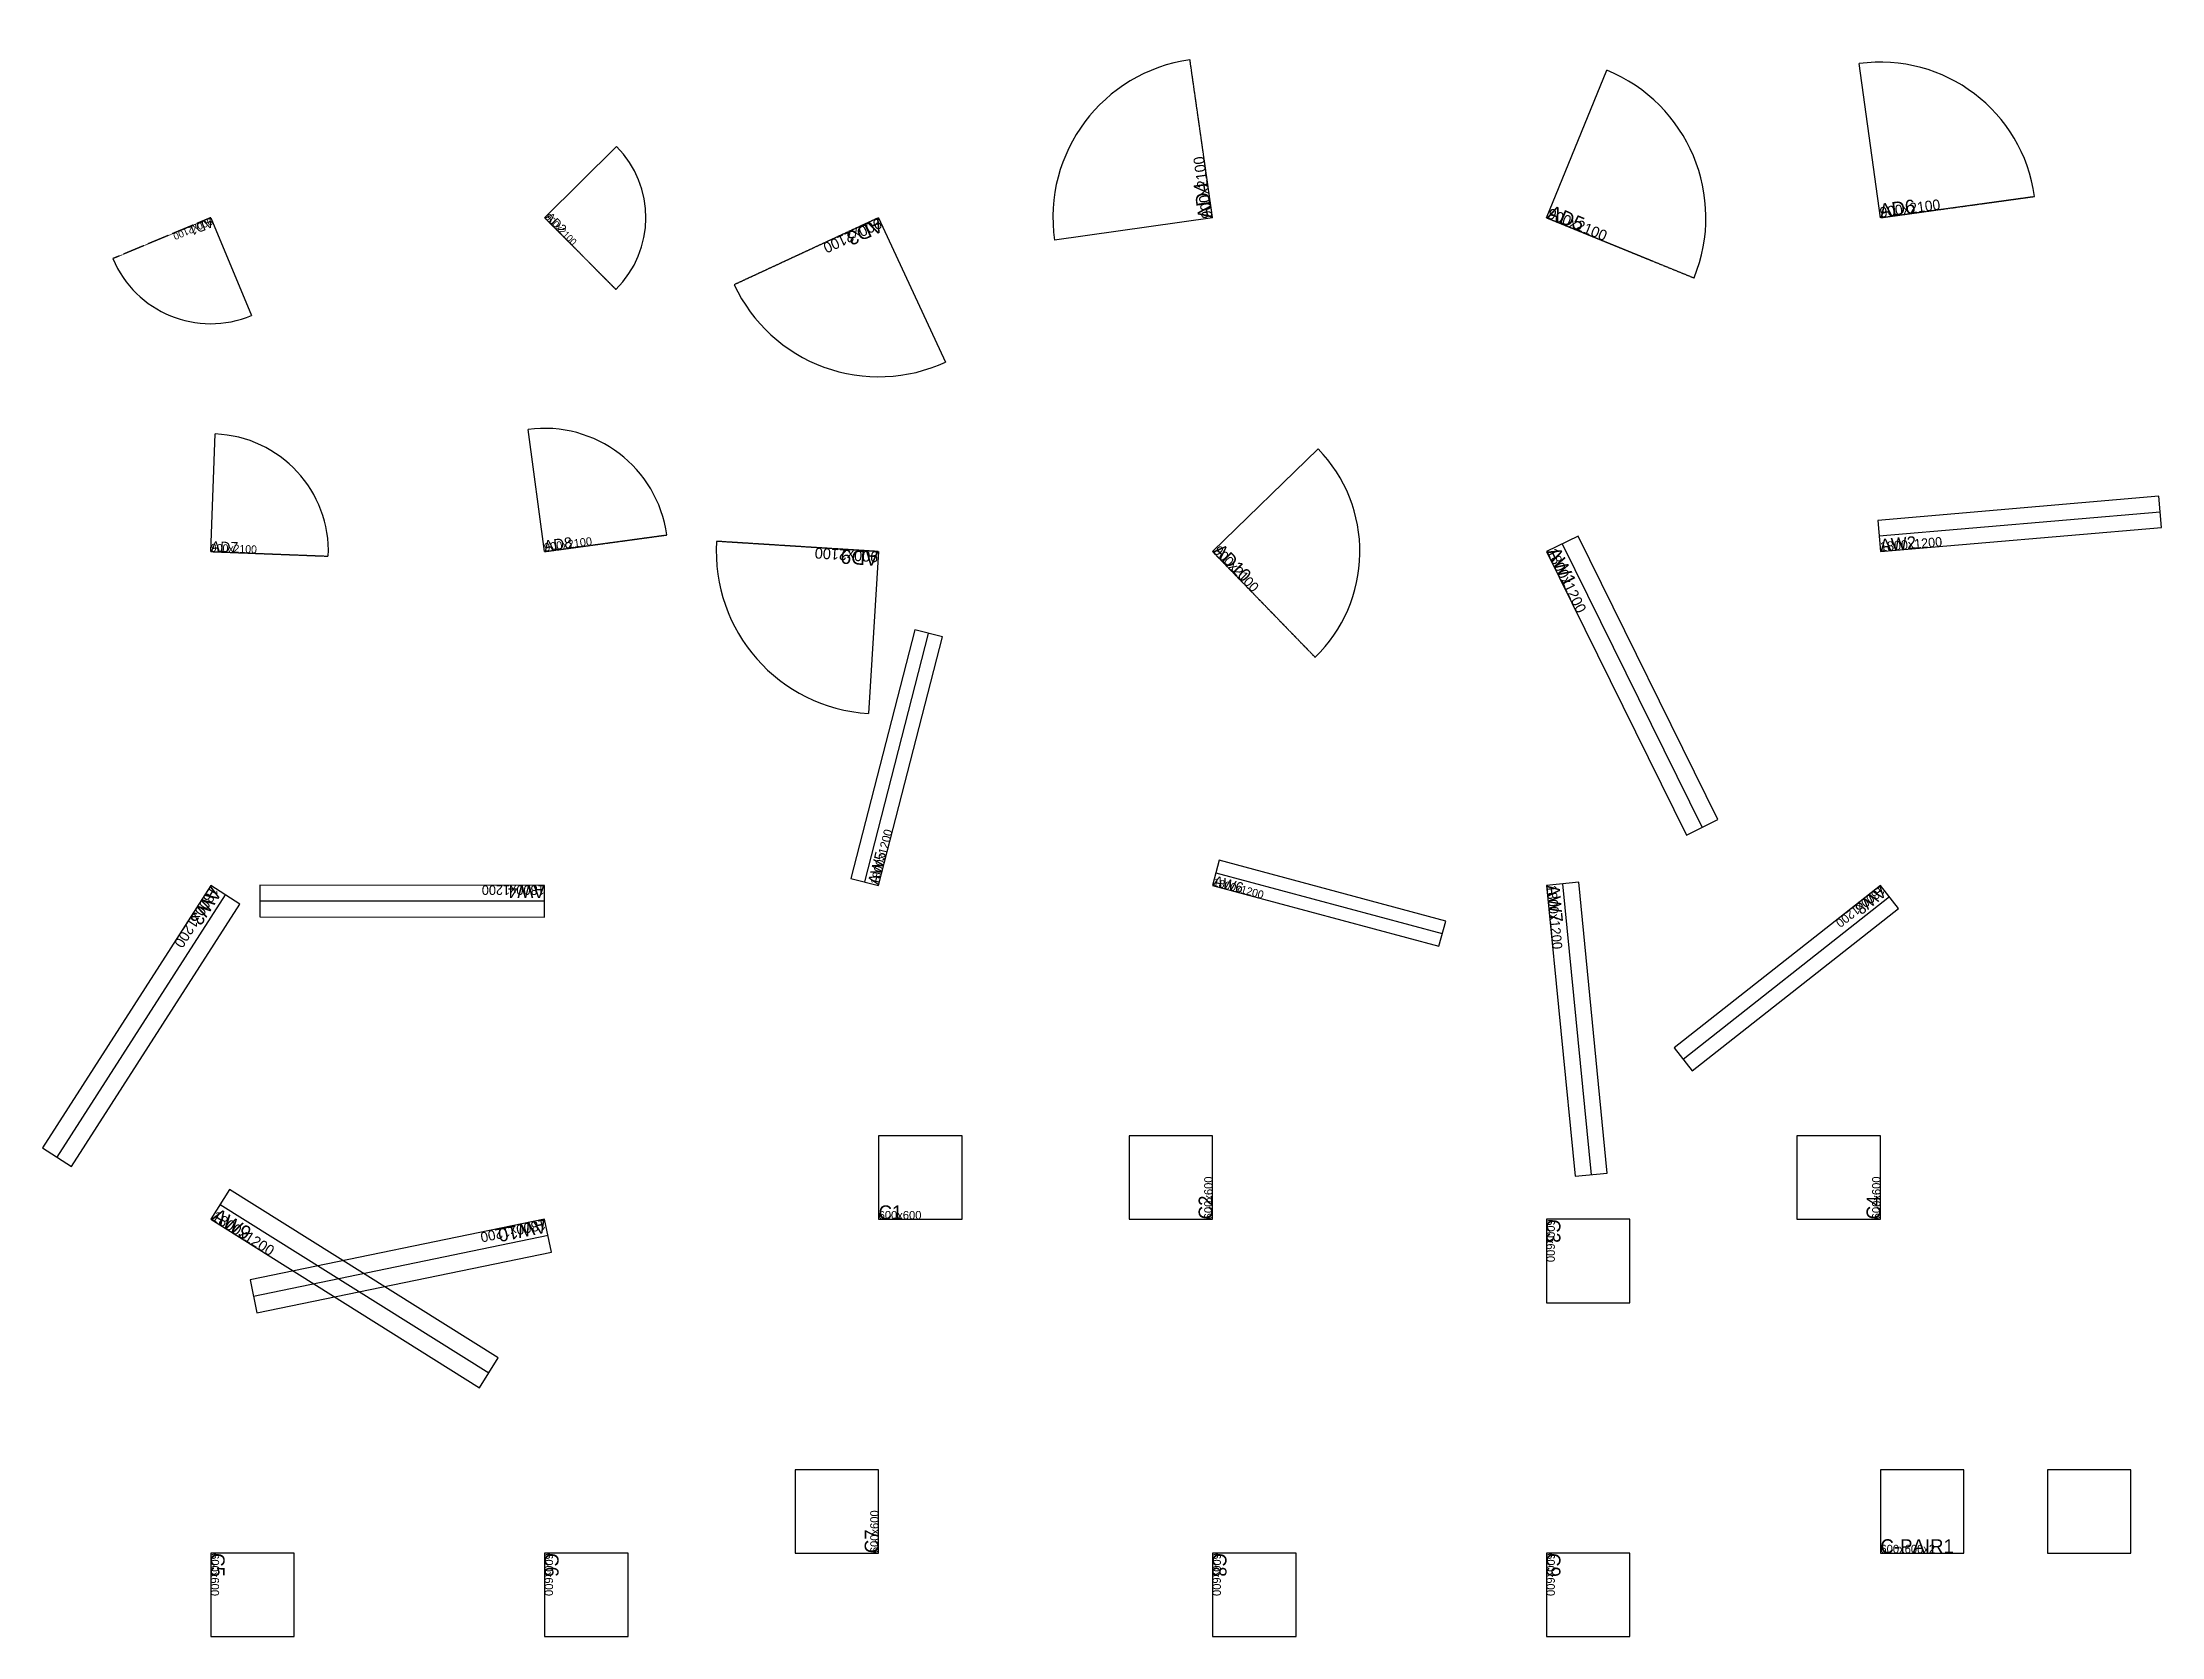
# Model space of a CAD drawing. Header units: millimetres. Extents: x -1210 to 14021, y -10200 to 1261.
import ezdxf

# ---------------------------------------------------------------- set-up
doc = ezdxf.new("R2010")
doc.units = ezdxf.units.MM
doc.linetypes.add('DASHED', pattern=[1.524, 1.27, -0.254])
for name, color, linetype in [('A-DOOR', 4, 'CONTINUOUS'), ('A-TEXT', 7, 'CONTINUOUS'), ('A-WIND', 6, 'CONTINUOUS'), ('S-COL', 1, 'CONTINUOUS')]:
    doc.layers.add(name, color=color, linetype=linetype)

# ---------------------------------------------------------------- blocks, each defined once
blk = doc.blocks.new('DOOR_900')
at = {"layer": 'A-DOOR'}
blk.add_line((0, 0), (0, 900), dxfattribs=at)
at = {"layer": 'A-DOOR', "linetype": 'DASHED'}
blk.add_line((0, 0), (900, 0), dxfattribs=at)
at = {"layer": 'A-DOOR'}
blk.add_arc((0, 0), 900, 0, 90, dxfattribs=at)
at = {"layer": 'A-TEXT'}
for tag, height in [('TAG', 80), ('SIZE', 60)]:
    blk.add_attdef(tag, (0, 0), '', height=height, dxfattribs=at)
blk = doc.blocks.new('WIN_1800')
at = {"layer": 'A-WIND'}
blk.add_line((0, 100), (1800, 100), dxfattribs=at)
blk.add_lwpolyline([(0, 0), (1800, 0), (1800, 200), (0, 200)], close=True, dxfattribs=at)
at = {"layer": 'A-TEXT'}
for tag, height in [('TAG', 80), ('SIZE', 60)]:
    blk.add_attdef(tag, (0, 0), '', height=height, dxfattribs=at)
blk = doc.blocks.new('COL_600')
at = {"layer": 'S-COL'}
blk.add_lwpolyline([(0, 0), (600, 0), (600, 600), (0, 600)], close=True, dxfattribs=at)
at = {"layer": 'A-TEXT'}
for tag, height in [('TAG', 100), ('SIZE', 60)]:
    blk.add_attdef(tag, (0, 0), '', height=height, dxfattribs=at)
blk = doc.blocks.new('COL_PAIR')
for p in [(0, 0), (1200, 0)]:
    blk.add_blockref('COL_600', p)
at = {"layer": 'A-TEXT'}
for tag, height in [('TAG', 100), ('SIZE', 60)]:
    blk.add_attdef(tag, (0, 0), '', height=height, dxfattribs=at)

msp = doc.modelspace()

# ---------------------------------------------------------------- block references
msp.add_blockref('COL_PAIR', (12000, -9600)).add_auto_attribs({'TAG': 'C-PAIR1', 'SIZE': '600x600x2'})
at = {"layer": 'A-DOOR'}
for p, xscale, yscale, rotation, values in [((12000, 0), 1.2422171035286986, 1.2422171035286986, 7.867556750668068, {'TAG': 'AD6', 'SIZE': '900x2100'}), ((7200, 0), 1.2748061319165076, 1.2748061319165076, 98.13968108558836, {'TAG': 'AD4', 'SIZE': '900x2100'}), ((9600, 0), 1.2728929829294566, 1.2728929829294566, 337.79720908050035, {'TAG': 'AD5', 'SIZE': '900x2100'}), ((2400, 0), 0.8079259588181925, 0.8079259588181925, 314.8066228602683, {'TAG': 'AD2', 'SIZE': '900x2100'}), ((0, 0), 0.8461290413902474, 0.8461290413902474, 202.6915763406189, {'TAG': 'AD1', 'SIZE': '900x2100'}), ((4800, 0), 1.2706864209629791, 1.2706864209629791, 204.9155915946764, {'TAG': 'AD3', 'SIZE': '900x2100'}), ((2400, -2400), 0.9838437348669393, 0.9838437348669393, 7.753837843216278, {'TAG': 'AD8', 'SIZE': '900x2100'}), ((0, -2400), 0.9398999487245562, 0.9398999487245562, 357.75846638329267, {'TAG': 'AD7', 'SIZE': '900x2100'}), ((7200, -2400), 1.1767530098910486, 1.1767530098910486, 314.1347526646627, {'TAG': 'AD10', 'SIZE': '900x2100'}), ((4800, -2400), 1.296145264992185, 1.296145264992185, 176.38331740771824, {'TAG': 'AD9', 'SIZE': '900x2100'})]:
    msp.add_blockref('DOOR_900', p, dxfattribs=dict(at, xscale=xscale, yscale=yscale, rotation=rotation)).add_auto_attribs(values)
at = {"layer": 'A-WIND'}
for p, xscale, yscale, rotation, values in [((12000, -2400), 1.126784797349599, 1.126784797349599, 4.925587146079686, {'TAG': 'AW2', 'SIZE': '1800x1200'}), ((9600, -2400), 1.2628712744948687, 1.2628712744948687, 296.2509205023601, {'TAG': 'AW1', 'SIZE': '1800x1200'}), ((4800, -4800), 1.0247667691442879, 1.0247667691442879, 75.59069081271436, {'TAG': 'AW5', 'SIZE': '1800x1200'}), ((7200, -4800), 0.9358676375831891, 0.9358676375831891, 344.98274623413033, {'TAG': 'AW6', 'SIZE': '1800x1200'}), ((0, -4800), 1.2451710070851636, 1.2451710070851636, 237.33417035833997, {'TAG': 'AW3', 'SIZE': '1800x1200'}), ((2400, -4800), 1.137568552670864, 1.137568552670864, 179.95576463295725, {'TAG': 'AW4', 'SIZE': '1800x1200'}), ((9600, -4800), 1.167088125619031, 1.167088125619031, 275.5977079125899, {'TAG': 'AW7', 'SIZE': '1800x1200'}), ((12000, -4800), 1.048835957778889, 1.048835957778889, 218.20597468668353, {'TAG': 'AW8', 'SIZE': '1800x1200'}), ((0, -7200), 1.266722372441241, 1.266722372441241, 327.89956125500765, {'TAG': 'AW9', 'SIZE': '1800x1200'}), ((2400, -7200), 1.200365448249738, 1.200365448249738, 191.64801490676646, {'TAG': 'AW10', 'SIZE': '1800x1200'})]:
    msp.add_blockref('WIN_1800', p, dxfattribs=dict(at, xscale=xscale, yscale=yscale, rotation=rotation)).add_auto_attribs(values)
at = {"layer": 'S-COL'}
msp.add_blockref('COL_600', (4800, -7200), dxfattribs=at).add_auto_attribs({'TAG': 'C1', 'SIZE': '600x600'})
for p, rotation, values in [((7200, -7200), 90, {'TAG': 'C2', 'SIZE': '600x600'}), ((12000, -7200), 90, {'TAG': 'C4', 'SIZE': '600x600'}), ((9600, -7200), 270, {'TAG': 'C3', 'SIZE': '600x600'}), ((4800, -9600), 90, {'TAG': 'C7', 'SIZE': '600x600'}), ((0, -9600), 270, {'TAG': 'C5', 'SIZE': '600x600'}), ((2400, -9600), 270, {'TAG': 'C6', 'SIZE': '600x600'}), ((7200, -9600), 270, {'TAG': 'C8', 'SIZE': '600x600'}), ((9600, -9600), 270, {'TAG': 'C9', 'SIZE': '600x600'})]:
    msp.add_blockref('COL_600', p, dxfattribs=dict(at, rotation=rotation)).add_auto_attribs(values)

doc.saveas('drawing.dxf')
